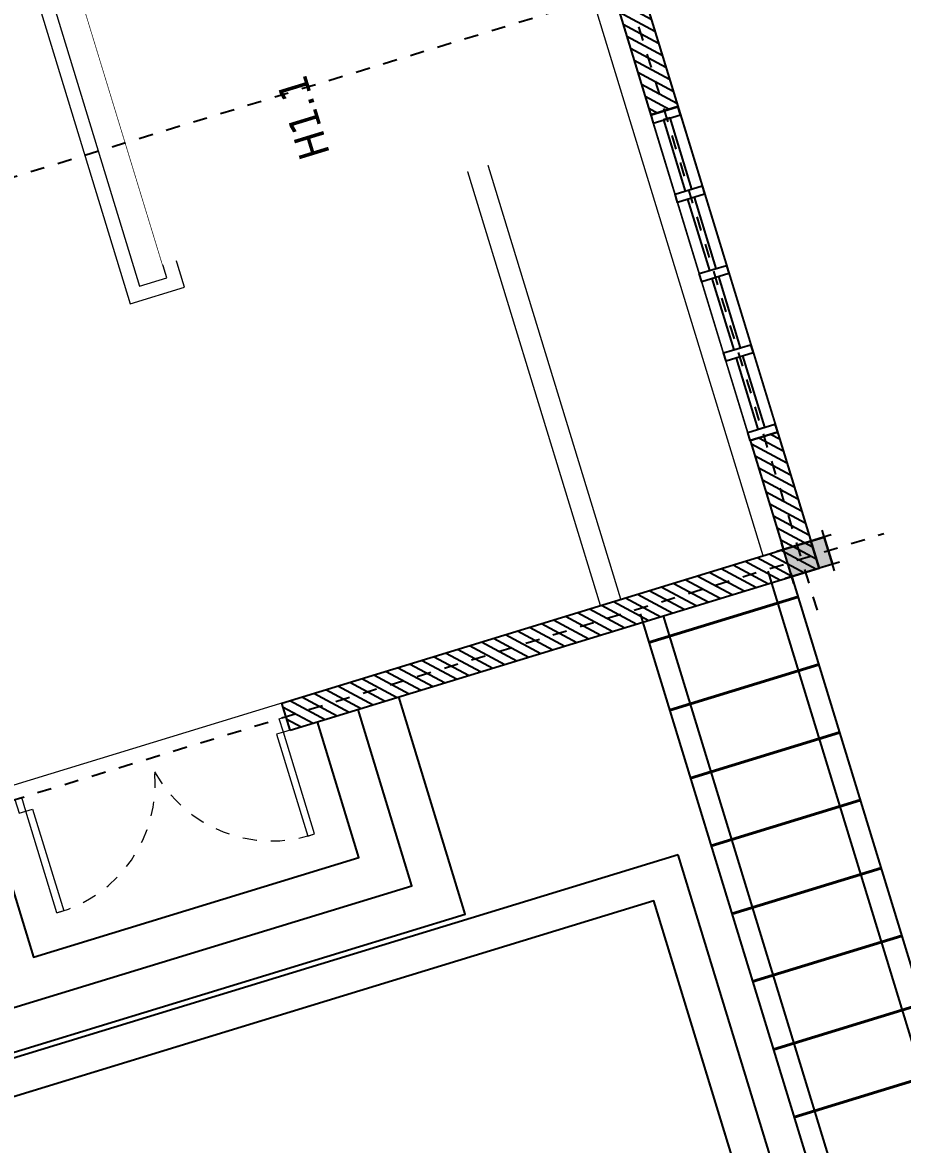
# Model space of a CAD drawing. Header units: inches. Extents: x 543393 to 2689207, y 1841861 to 9121372.
# Drawn here: x 547525.42 to 547531.63, y 1841939.28 to 1841947.19 of the extents above; entities that cross this region are included whole.
import ezdxf
from ezdxf.enums import TextEntityAlignment as Align

# ---------------------------------------------------------------- set-up
doc = ezdxf.new("R2010")
doc.units = ezdxf.units.IN
doc.header["$MEASUREMENT"] = 0
doc.set_wipeout_variables(frame=1)
for name, pattern in [('02 Xref HH1 MBXD$0$HIDDEN', [0.375, 0.25, -0.125]), ('ACAD_ISO04W100', [30, 24, -3, 0, -3]), ('DASHED2', [0.375, 0.25, -0.125])]:
    doc.linetypes.add(name, pattern=pattern)
for name, color, linetype in [('02 Xref HH1 MBXD$0$0.0', 4, 'Continuous'), ('02 Xref HH1 MBXD$0$02', 8, 'Continuous'), ('02 Xref HH1 NDK$0$Nha_cot', 5, 'Continuous'), ('0_Central_Road', 9, 'Continuous'), ('CENTER', 8, 'ACAD_ISO04W100'), ('Duong', 4, 'Continuous'), ('Giai doan nay (muong cap)', 9, 'Continuous'), ('MB NDK$0$MB NDK$0$Muong cap', 7, 'Continuous'), ('Noi that', 155, 'Continuous'), ('TUONG-ACO', 2, 'Continuous')]:
    doc.layers.add(name, color=color, linetype=linetype)
for name, color, linetype, lineweight in [('02 Xref HH1 NDK$0$00', 11, 'Continuous', 25), ('02 Xref HH1 NDK$0$TEXT_tu_bang', 1, 'Continuous', 20), ('02 Xref HH1 NDK$0$Tu bang', 1, 'Continuous', 20), ('HTPP-220', 4, 'Continuous', 40), ('Kich thuoc', 8, 'Continuous', 18)]:
    doc.layers.add(name, color=color, linetype=linetype, lineweight=lineweight)
doc.styles.add('02 Xref HH1 NDK$0$Tahoma-R', font='tahoma.ttf')

# ---------------------------------------------------------------- blocks, each defined once
blk = doc.blocks.new('02 Xref HH1 MBXD$0$XRF-HH1-NDK$0$A$C36057a99')
h = blk.add_hatch(color=256)
h.dxf.hatch_style = 1
h.paths.add_polyline_path([(-100, 0), (100, 0), (100, 300), (-100, 300)])
blk.add_lwpolyline([(-100, 0), (100, 0), (100, 300), (-100, 300)], close=True)
blk = doc.blocks.new('ssss')
at = {"layer": 'Noi that', "color": 152, "ltscale": 200}
blk.add_lwpolyline([(-98157.35999999977, -29814.38267590596), (-95757.35999999977, -29814.38267590608), (-95757.35999999977, -29614.38267590596), (-98157.35999999977, -29614.38267590608)], close=True, dxfattribs=at)
at = {"layer": 'TUONG-ACO', "color": 50, "ltscale": 200}
for p, q in [((-98157.35999999977, -29614.38267590596), (-98157.35999999977, -29814.38267590584)), ((-95757.35999999977, -29614.38267590596), (-95757.35999999977, -29814.38267590596))]:
    blk.add_line(p, q, dxfattribs=at)
blk.add_wipeout([(-98157.35999999977, -29614.38267590596), (-95757.35999999977, -29614.38267590596), (-95757.35999999977, -29814.382675906076), (-98157.35999999977, -29814.382675906076), (-98157.35999999977, -29614.38267590608)]).dxf.layer = 'MB NDK$0$MB NDK$0$Muong cap'
at = {"layer": 'Noi that', "color": 152, "ltscale": 200}
for points in [[(-98157.35999999977, -29614.38267590596), (-98097.35999999977, -29614.38267590608), (-98097.35999999977, -29814.38267590596), (-98157.35999999977, -29814.38267590596)], [(-97572.35999999977, -29614.38267590596), (-97512.35999999977, -29614.38267590596), (-97512.35999999977, -29814.38267590596), (-97572.35999999977, -29814.38267590596)], [(-96987.35999999977, -29614.38267590602), (-96927.35999999977, -29614.38267590602), (-96927.35999999977, -29814.38267590602), (-96987.35999999977, -29814.38267590602)], [(-96402.35999999977, -29614.38267590599), (-96342.35999999977, -29614.38267590596), (-96342.35999999977, -29814.38267590596), (-96402.35999999977, -29814.38267590596)], [(-95757.35999999977, -29614.38267590596), (-95817.35999999977, -29614.38267590596), (-95817.35999999977, -29814.38267590596), (-95757.35999999977, -29814.38267590596)]]:
    blk.add_lwpolyline(points, close=True, dxfattribs=at)
for points in [[(-97572.35999999977, -29689.38267590596), (-98097.35999999977, -29689.38267590596), (-98097.35999999977, -29739.38267590596), (-97572.35999999977, -29739.38267590596)], [(-96987.35999999977, -29689.38267590596), (-97512.35999999977, -29689.38267590596), (-97512.35999999977, -29739.38267590596), (-96987.35999999977, -29739.38267590596)], [(-96402.35999999977, -29689.38267590602), (-96927.35999999977, -29689.38267590602)], [(-96402.35999999977, -29689.38267590596), (-96417.35999999977, -29689.38267590596)], [(-96342.35999999977, -29739.38267590596), (-95817.35999999977, -29739.38267590596), (-95817.35999999977, -29689.38267590596), (-96342.35999999977, -29689.38267590596)], [(-96927.35999999977, -29739.38267590602), (-96402.35999999977, -29739.38267590602)], [(-96417.35999999977, -29739.38267590596), (-96402.35999999977, -29739.38267590596)]]:
    blk.add_lwpolyline(points, dxfattribs=at)
blk = doc.blocks.new('02 Xref HH1 NDK$0$333')
at = {"layer": '02 Xref HH1 NDK$0$Nha_cot'}
h = blk.add_hatch(color=256, dxfattribs=at)
h.paths.add_polyline_path([(-99.99999999998545, 99.99999999999818), (-99.99999999998545, 0), (100.0000000000146, 0), (100.0000000000146, 99.99999999999818)])
h.paths.add_polyline_path([(100.0000000000146, -200.0000000000018), (100.0000000000146, 0), (-99.99999999998545, 0), (-99.99999999998543, -200.0000000000018)])
for p, q in [((150.0000000000146, 99.99999999999818), (-149.9999999999854, 99.99999999999818)), ((-99.99999999998545, 149.9999999999982), (-99.99999999998545, -250.0000000000018)), ((100.0000000000146, 99.99999999999272), (-99.99999999998545, 99.99999999999272)), ((100.0000000000146, 149.9999999999982), (100.0000000000146, -250.0000000000018)), ((99.99999999998545, 0), (-99.99999999998545, 0)), ((150.0000000000146, -200.0000000000018), (-149.9999999999854, -200.0000000000018))]:
    blk.add_line(p, q, dxfattribs=at)
blk = doc.blocks.new('02 Xref HH1 NDK$0$khung')
at = {"layer": '02 Xref HH1 NDK$0$Nha_cot', "rotation": 180}
blk.add_blockref('02 Xref HH1 NDK$0$333', (100.0000000000146, -11549.99999999996), dxfattribs=at)
blk = doc.blocks.new('NDK1')
at = {"layer": '02 Xref HH1 MBXD$0$02'}
h = blk.add_hatch(dxfattribs=at)
h.set_pattern_fill('ANSI31', color=256, scale=500, angle=-90.00000000000001)
h.set_pattern_definition([(315, (239317.2439360879, 83643.51714219354), (44.19417382415923, 44.19417382415921), [])])
h.paths.add_polyline_path([(239217.2439360879, 82743.51714219354), (239417.2439360879, 82743.51714219354), (239417.2439360879, 83543.51714219354), (243117.2439360879, 83543.41400660147), (243117.2439360879, 83743.41400660147), (239217.2439360879, 83743.51714219354)])
h.paths.add_polyline_path([(239217.2439360879, 78543.51714219354), (239417.2439360879, 78543.51714219354), (239417.2439360879, 80343.51714219354), (239217.2439360879, 80343.51714219354)])
h.paths.add_polyline_path([(239217.2439360879, 74343.51714219354), (239417.2439360879, 74343.51714219354), (239417.2439360879, 76143.51714219354), (239217.2439360879, 76143.51714219354)])
h.paths.add_polyline_path([(239217.2439360879, 70143.51714219357), (239417.2439360879, 70143.51714219357), (239417.2439360879, 71943.51714219354), (239217.2439360879, 71943.51714219354)])
h.paths.add_polyline_path([(239217.2439360879, 65943.51714219354), (239417.2439360879, 65943.51714219354), (239417.2439360879, 67743.51714219354), (239217.2439360879, 67743.51714219354)])
h.paths.add_polyline_path([(239217.2439360879, 61743.51714219354), (239417.2439360879, 61743.51714219354), (239417.2439360879, 63543.51714219354), (239217.2439360879, 63543.51714219354)])
h.paths.add_polyline_path([(241617.2439360879, 54143.51714219354), (241617.2439360879, 54343.51714219354), (239417.2439360879, 54343.51714219354), (239417.2439360879, 59343.51714219354), (239217.2439360879, 59343.51714219354), (239217.2439360879, 54143.51714219354)])
h.paths.add_polyline_path([(245717.186538893, 54243.51714219351), (245717.186538893, 54343.51714219357), (243217.2439360879, 54343.51714219354), (243217.2439360879, 54143.51714219354), (245767.186538893, 54143.51714219354), (245767.186538893, 54243.51714219351)])
at = {"color": 8}
for points in [[(243217.2439360879, 84493.51714219354), (243167.2439360879, 84493.51714219354), (243167.2439360879, 83743.51714219354), (243217.2439360879, 83743.51714219354)], [(245017.2439360879, 84493.51714219354), (245067.2439360879, 84493.51714219354), (245067.2439360879, 83743.51714219354), (245017.2439360879, 83743.51714219354)]]:
    blk.add_lwpolyline(points, close=True, dxfattribs=at)
at = {"color": 3}
for points in [[(243117.2439360879, 83743.51714219354), (243167.2439360879, 83743.51714219354), (243167.2439360879, 83643.51714219354), (243117.2439360879, 83643.51714219354)], [(245117.2439360879, 83743.51714219354), (245067.2439360879, 83743.51714219354), (245067.2439360879, 83643.51714219354), (245117.2439360879, 83643.51714219354)]]:
    blk.add_lwpolyline(points, close=True, dxfattribs=at)
blk.add_lwpolyline([(239567.2434190805, 83543.51714219354), (239567.2861667037, 71141.65286394981)])
for points in [[(242917.2439360864, 80539.81747939487), (242917.1403666511, 71142.32686833455), (243317.1403666511, 71142.32686833455), (243317.2439360864, 80539.81747939487)], [(243017.2439360864, 80439.81747939487), (243017.1403666511, 71242.32686833455), (243217.1403666511, 71242.32686833455), (243217.2439360864, 80439.81747939487)]]:
    blk.add_lwpolyline(points, close=True)
at = {"color": 8, "linetype": '02 Xref HH1 MBXD$0$HIDDEN'}
for centre, radius, start, end in [((243193.7440443828, 83550.41727936712), 943.4721018678206, 11.81014634510928, 91.60952727040352), ((245040.743827793, 83550.41727936712), 943.4721018678059, 88.39047272959647, 168.1898536548907)]:
    blk.add_arc(centre, radius, start, end, dxfattribs=at)
at = {"layer": '02 Xref HH1 MBXD$0$0.0'}
for p, q in [((243117.2439360879, 83743.51714219354), (239217.2439360879, 83743.51714219354)), ((239217.2439360879, 54143.51714219354), (239217.2439360879, 83743.51714219354)), ((239417.2439360879, 54343.51714219354), (239417.2439360879, 83543.51714219354))]:
    blk.add_line(p, q, dxfattribs=at)
for points in [[(245917.2439360879, 83743.51714219354), (245917.2439360879, 85343.5171421936), (242317.2439360879, 85343.5171421936), (242317.2439360879, 83743.51714219354)], [(245617.2439360879, 83743.51714219354), (245617.2439360879, 85043.5171421936), (242617.2439360879, 85043.5171421936), (242617.2439360879, 83743.51714219354)], [(245317.2439360879, 83743.51714219354), (245317.2439360879, 84743.5171421936), (242917.2439360879, 84743.5171421936), (242917.2439360879, 83743.51714219354)], [(243117.2439360879, 83743.51714219354), (243117.2439360879, 83543.413118595), (239417.2439360879, 83543.51714219354)]]:
    blk.add_lwpolyline(points, dxfattribs=at)
at = {"layer": 'CENTER', "color": 8, "ltscale": 0.015}
blk.add_line((250949.4446649298, 83643.5171421936), (238709.3855222972, 83643.5171421936), dxfattribs=at)
at = {"layer": 'Giai doan nay (muong cap)', "lineweight": 15}
for p, q in [((239417.2439360879, 83543.51714219354), (250417.2439360879, 83543.51714219354)), ((240617.2439361577, 83543.51714219354), (240617.2439361578, 71141.65648301852)), ((240767.2439360646, 83543.51714219354), (240767.2439360646, 71141.65700004913))]:
    blk.add_line(p, q, dxfattribs=at)
at = {"layer": '02 Xref HH1 MBXD$0$02', "xscale": -1, "rotation": 90}
blk.add_blockref('02 Xref HH1 MBXD$0$XRF-HH1-NDK$0$A$C36057a99', (239417.2439360879, 83643.51714219354), dxfattribs=at)
at = {"rotation": 270}
blk.add_blockref('ssss', (269031.6266119939, -15416.9528578062), dxfattribs=at)
blk.add_lwpolyline([(239417.243936088, 82743.51714219354), (239417.243936088, 80343.51714219354), (239217.243936088, 80343.51714219354), (239217.243936088, 82743.51714219354)], close=True)
at = {"layer": 'CENTER', "color": 8, "ltscale": 0.015}
blk.add_line((239317.2439360879, 53722.5562985695), (239317.2439360879, 84104.2383448125), dxfattribs=at)
at = {"layer": 'Giai doan nay (muong cap)', "lineweight": 15}
blk.add_line((239417.2439360879, 83743.51714219354), (239417.2439360879, 70543.51714219592), dxfattribs=at)
at = {"layer": '02 Xref HH1 NDK$0$00', "lineweight": 20, "ltscale": 0.5, "rotation": 270}
blk.add_blockref('02 Xref HH1 NDK$0$khung', (250767.2439360879, 83743.5171421936), dxfattribs=at)
at = {"ltscale": 0.5}
blk.add_wipeout([(243017.2439360864, 78943.51714219592), (243017.2439360864, 80343.51714219592), (240517.2439360864, 80343.51714219592), (240517.2439360864, 78943.51714219592)], dxfattribs=at).dxf.layer = '02 Xref HH1 NDK$0$Tu bang'
at = {"layer": 'CENTER', "color": 8, "ltscale": 0.015}
blk.add_line((250915.6775597683, 79443.5171421936), (238675.6184171357, 79443.5171421936), dxfattribs=at)
at = {"layer": '02 Xref HH1 NDK$0$TEXT_tu_bang', "lineweight": 20, "ltscale": 0.5, "style": '02 Xref HH1 NDK$0$Tahoma-R'}
blk.add_text('H1.1', height=216, rotation=270, dxfattribs=at).set_placement((241767.2439360864, 79641.34118517782), align=Align.MIDDLE_CENTER)
at = {"ltscale": 0.5}
blk.add_wipeout([(243017.2439360864, 77543.51714219592), (243017.2439360864, 78943.51714219592), (240517.2439360864, 78943.51714219592), (240517.2439360864, 77543.51714219592)], dxfattribs=at).dxf.layer = '02 Xref HH1 NDK$0$Tu bang'
blk = doc.blocks.new('*U229')
at = {"layer": 'HTPP-220', "color": 8}
blk.add_lwpolyline([(-0.5500000000000002, 0), (0.5500000000000002, 0)], dxfattribs=at)
blk = doc.blocks.new('*U230')
at = {"layer": 'HTPP-220', "color": 0, "linetype": 'ByBlock', "lineweight": -2, "transparency": 16777216}
for p in [(0, 0), (-3.061616997868384e-17, -0.5000000000000001), (-6.123233995736767e-17, -1), (-9.184850993605152e-17, -1.5), (-1.224646799147353e-16, -2), (-1.530808498934192e-16, -2.5), (-1.83697019872103e-16, -3.000000000000001), (-2.143131898507869e-16, -3.500000000000001), (-2.449293598294707e-16, -4.000000000000001), (-2.755455298081545e-16, -4.500000000000001), (-3.061616997868384e-16, -5.000000000000001), (-3.367778697655222e-16, -5.500000000000001), (-3.673940397442061e-16, -6.000000000000002)]:
    blk.add_blockref('*U229', p, dxfattribs=at)

msp = doc.modelspace()

# ---------------------------------------------------------------- block references
at = {"layer": 'Kich thuoc', "xscale": 0.001, "yscale": 0.001, "zscale": 0.001, "rotation": 197.0123114188912}
msp.add_blockref('NDK1', (547735.2882945249, 1842093.41127151), dxfattribs=at)

# ---------------------------------------------------------------- next in the draw order: linework, layer by layer
at = {"layer": '0_Central_Road', "linetype": 'DASHED2', "ltscale": 1000}
msp.add_lwpolyline([(547529.9402259656, 1841943.007149226), (547531.7691117456, 1841937.02972744), (547531.4372793823, 1841936.405317892), (547520.8612438513, 1841933.16941424), (547521.0953055983, 1841932.404420712), (547532.9144556129, 1841936.020674703), (547530.6806771028, 1841943.321423869)], dxfattribs=at)
at = {"layer": 'Duong', "color": 8}
msp.add_lwpolyline([(547482.2397520982, 1842002.660441537), (547482.5030715637, 1842001.799823817, -0.414213562373095), (547482.0119596659, 1842000.875697688), (547441.3621160472, 1841988.438241606), (547476.0383638665, 1841875.104450364), (547531.5195195181, 1841892.079778566), (547519.7403621, 1841930.578077886, -0.4142135623730951), (547521.5588034515, 1841933.999842204), (547531.3698454539, 1841937.00168411), (547530.0473965834, 1841941.323897546), (547520.2363545808, 1841938.32205564, -0.4142135623730951), (547516.8145902624, 1841940.140496992), (547509.2953566397, 1841964.715914093, -0.414213562373095), (547512.4411274449, 1841970.635316601), (547536.8826706791, 1841978.113589418), (547526.0982756858, 1842013.360666241), (547513.552381819, 1842009.522053591), (547522.2126664583, 1841981.217293037, -0.4142135623730951), (547520.3942251068, 1841977.795528719), (547511.1186785742, 1841974.957530037, -0.414213562373095), (547505.1992760671, 1841978.103300842), (547496.3341873991, 1842007.077430732)], format="xyb", dxfattribs=at)
at = {"layer": 'Duong'}
for points in [[(547482.4883749951, 1842002.736511605), (547482.7516944604, 1842001.875893885, -0.4142135623730951), (547482.0880297336, 1842000.627074791), (547441.6868090117, 1841988.265688777), (547476.2109166954, 1841875.429143329), (547531.1948265536, 1841892.252331395), (547519.4917392032, 1841930.502007818, -0.414213562373095), (547521.4827333837, 1841934.248465101), (547531.0451524894, 1841937.174236939), (547529.8748437543, 1841940.999204581), (547520.3124246486, 1841938.073432744, -0.414213562373095), (547516.5659673656, 1841940.064426924), (547509.046733743, 1841964.639844026, -0.414213562373095), (547512.365057377, 1841970.883939497), (547536.5579777146, 1841978.286142247), (547525.9081682258, 1842013.093347791), (547513.8595201526, 1842009.406875276), (547522.4612893551, 1841981.293363105, -0.4142135623730949), (547520.4702951746, 1841977.546905822), (547511.194748642, 1841974.70890714, -0.414213562373095), (547504.9506531704, 1841978.027230774), (547496.0855645024, 1842007.001360664)], [(547531.0451524894, 1841937.174236939), (547529.8748437543, 1841940.999204581), (547520.3124246486, 1841938.073432744, -0.414213562373095), (547516.5659673656, 1841940.064426924), (547509.046733743, 1841964.639844026, -0.414213562373095), (547512.365057377, 1841970.883939497), (547536.5579777146, 1841978.286142247), (547525.9081682258, 1842013.093347791), (547513.8595201526, 1842009.406875276), (547522.4612893551, 1841981.293363105, -0.414213562373095), (547520.4702951746, 1841977.546905822), (547511.194748642, 1841974.70890714, -0.414213562373095), (547504.9506531704, 1841978.027230774), (547496.1733376575, 1842006.714488091), (547495.9820892754, 1842006.655972654), (547495.9820892754, 1842006.655972654), (547489.7665168566, 1842004.75422096), (547489.7665168566, 1842004.75422096), (547489.7665168566, 1842004.75422096), (547489.7226302791, 1842004.897657247), (547486.9495287384, 1842004.049183414)]]:
    msp.add_lwpolyline(points, format="xyb", dxfattribs=at)
for points in [[(547530.842139553, 1841943.306394802), (547533.1017784771, 1841935.921124994), (547520.9957558892, 1841932.217097847)], [(547529.7787635153, 1841943.022178293), (547531.6074970434, 1841937.045254117), (547531.3339795494, 1841936.530575763), (547520.673920987, 1841933.268963949)]]:
    msp.add_lwpolyline(points, dxfattribs=at)

# ---------------------------------------------------------------- next in the draw order: block references
at = {"layer": 'HTPP-220', "rotation": 197.0123114188912}
msp.add_blockref('*U230', (547532.1219470528, 1841937.24370206), dxfattribs=at)

doc.saveas('drawing.dxf')
